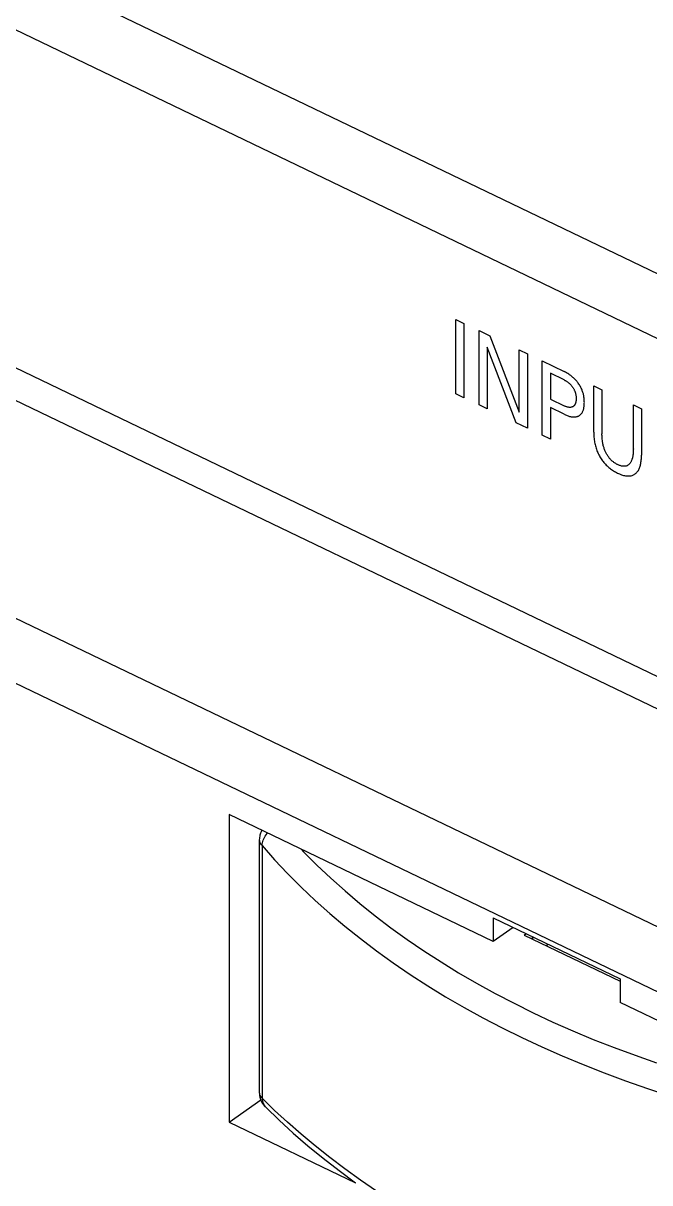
# Model space of a CAD drawing. Extents: x 0 to 420, y 0 to 297.
# Drawn here: x 181.27 to 196.41, y 151.48 to 179.49 of the extents above; entities that cross this region are included whole.
import ezdxf

# ---------------------------------------------------------------- set-up
doc = ezdxf.new("R2010")
doc.units = 0
doc.header["$LTSCALE"] = 23.1
doc.layers.add('40000_ISO', color=7, linetype='CONTINUOUS')

msp = doc.modelspace()

# ---------------------------------------------------------------- linework, layer by layer
at = {"layer": '40000_ISO', "color": 7, "linetype": 'CONTINUOUS'}
for p, q in [((210.729, 166.647), (157.318, 192.32)), ((210.089, 165.387), (156.678, 191.06)), ((210.089, 157.221), (156.678, 182.895)), ((209.769, 156.591), (156.358, 182.265)), ((151.879, 179.159), (205.29, 153.486)), ((151.239, 177.899), (204.65, 152.225)), ((191.722, 170.541), (191.722, 172.337)), ((191.722, 172.337), (191.921, 172.242)), ((191.921, 172.242), (191.921, 170.445)), ((192.285, 170.27), (192.285, 172.066)), ((192.285, 172.066), (192.544, 171.942)), ((192.544, 171.942), (193.254, 170.095)), ((192.483, 171.664), (192.483, 170.175)), ((193.185, 169.838), (192.483, 171.664)), ((193.254, 170.095), (193.254, 171.601)), ((193.254, 171.601), (193.452, 171.506)), ((193.452, 171.506), (193.452, 169.709)), ((193.808, 169.538), (193.808, 171.334)), ((193.808, 171.334), (194.337, 171.08)), ((194.007, 171.035), (194.007, 170.409)), ((194.337, 170.876), (194.007, 171.035)), ((194.356, 171.071), (194.337, 171.08)), ((194.337, 170.876), (194.349, 170.871)), ((194.376, 171.061), (194.356, 171.071)), ((194.395, 171.05), (194.376, 171.061)), ((194.414, 171.039), (194.395, 171.05)), ((194.433, 171.027), (194.414, 171.039)), ((194.452, 171.015), (194.433, 171.027)), ((194.471, 171.002), (194.452, 171.015)), ((194.488, 170.99), (194.471, 171.002)), ((194.505, 170.978), (194.488, 170.99)), ((194.522, 170.965), (194.505, 170.978)), ((194.538, 170.951), (194.522, 170.965)), ((194.554, 170.937), (194.538, 170.951)), ((194.57, 170.922), (194.554, 170.937)), ((194.586, 170.907), (194.57, 170.922)), ((194.601, 170.892), (194.586, 170.907)), ((194.615, 170.877), (194.601, 170.892)), ((194.629, 170.861), (194.615, 170.877)), ((194.349, 170.871), (194.36, 170.865)), ((194.36, 170.865), (194.372, 170.858)), ((194.372, 170.858), (194.384, 170.852)), ((194.384, 170.852), (194.395, 170.845)), ((194.395, 170.845), (194.407, 170.837)), ((194.407, 170.837), (194.418, 170.829)), ((194.418, 170.829), (194.428, 170.822)), ((194.428, 170.822), (194.439, 170.815)), ((194.439, 170.815), (194.449, 170.807)), ((194.449, 170.807), (194.458, 170.799)), ((194.458, 170.799), (194.468, 170.79)), ((194.468, 170.79), (194.478, 170.781)), ((194.478, 170.781), (194.487, 170.772)), ((194.487, 170.772), (194.496, 170.763)), ((194.496, 170.763), (194.505, 170.754)), ((194.505, 170.754), (194.513, 170.745)), ((194.513, 170.745), (194.521, 170.735)), ((194.521, 170.735), (194.529, 170.725)), ((194.529, 170.725), (194.537, 170.715)), ((194.537, 170.715), (194.544, 170.704)), ((194.544, 170.704), (194.552, 170.693)), ((194.552, 170.693), (194.56, 170.681)), ((194.56, 170.681), (194.567, 170.669)), ((194.567, 170.669), (194.574, 170.656)), ((194.574, 170.656), (194.58, 170.644)), ((194.58, 170.644), (194.586, 170.631)), ((194.586, 170.631), (194.592, 170.619)), ((194.592, 170.619), (194.597, 170.607)), ((194.597, 170.607), (194.601, 170.596)), ((194.601, 170.596), (194.605, 170.584)), ((194.643, 170.845), (194.629, 170.861)), ((194.657, 170.829), (194.643, 170.845)), ((194.67, 170.812), (194.657, 170.829)), ((194.682, 170.795), (194.67, 170.812)), ((194.696, 170.775), (194.682, 170.795)), ((194.709, 170.755), (194.696, 170.775)), ((194.721, 170.735), (194.709, 170.755)), ((194.733, 170.715), (194.721, 170.735)), ((194.744, 170.694), (194.733, 170.715)), ((194.754, 170.673), (194.744, 170.694)), ((194.764, 170.653), (194.754, 170.673)), ((194.772, 170.633), (194.764, 170.653)), ((194.779, 170.614), (194.772, 170.633)), ((194.786, 170.595), (194.779, 170.614)), ((194.793, 170.575), (194.786, 170.595)), ((195.055, 169.616), (195.055, 170.735)), ((195.055, 170.735), (195.254, 170.639)), ((195.254, 170.639), (195.254, 169.574)), ((191.921, 170.445), (191.722, 170.541)), ((194.007, 170.409), (194.337, 170.25)), ((194.605, 170.584), (194.609, 170.572)), ((194.609, 170.572), (194.612, 170.56)), ((194.612, 170.56), (194.615, 170.549)), ((194.615, 170.314), (194.612, 170.306)), ((194.615, 170.549), (194.618, 170.537)), ((194.618, 170.324), (194.615, 170.314)), ((194.618, 170.537), (194.62, 170.526)), ((194.62, 170.333), (194.618, 170.324)), ((194.62, 170.526), (194.623, 170.511)), ((194.623, 170.345), (194.62, 170.333)), ((194.623, 170.511), (194.625, 170.496)), ((194.625, 170.358), (194.623, 170.345)), ((194.625, 170.496), (194.627, 170.482)), ((194.627, 170.371), (194.625, 170.358)), ((194.627, 170.482), (194.628, 170.467)), ((194.628, 170.384), (194.627, 170.371)), ((194.628, 170.467), (194.629, 170.453)), ((194.629, 170.398), (194.628, 170.384)), ((194.629, 170.453), (194.63, 170.439)), ((194.63, 170.411), (194.629, 170.398)), ((194.63, 170.439), (194.63, 170.425)), ((194.63, 170.425), (194.63, 170.411)), ((194.798, 170.556), (194.793, 170.575)), ((194.804, 170.537), (194.798, 170.556)), ((194.808, 170.517), (194.804, 170.537)), ((194.812, 170.498), (194.808, 170.517)), ((194.816, 170.477), (194.812, 170.498)), ((194.82, 170.456), (194.816, 170.477)), ((194.823, 170.435), (194.82, 170.456)), ((194.825, 170.414), (194.823, 170.435)), ((194.827, 170.393), (194.825, 170.414)), ((194.828, 170.373), (194.827, 170.393)), ((194.828, 170.352), (194.828, 170.373)), ((194.829, 170.332), (194.828, 170.352)), ((194.828, 170.312), (194.829, 170.332)), ((194.828, 170.292), (194.828, 170.312)), ((192.483, 170.175), (192.285, 170.27)), ((194.007, 170.205), (194.007, 169.442)), ((194.337, 170.046), (194.007, 170.205)), ((194.349, 170.245), (194.337, 170.25)), ((194.337, 170.046), (194.357, 170.037)), ((194.361, 170.239), (194.349, 170.245)), ((194.357, 170.037), (194.376, 170.029)), ((194.372, 170.235), (194.361, 170.239)), ((194.384, 170.23), (194.372, 170.235)), ((194.396, 170.226), (194.384, 170.23)), ((194.407, 170.222), (194.396, 170.226)), ((194.419, 170.219), (194.407, 170.222)), ((194.429, 170.217), (194.419, 170.219)), ((194.439, 170.215), (194.429, 170.217)), ((194.449, 170.213), (194.439, 170.215)), ((194.459, 170.212), (194.449, 170.213)), ((194.469, 170.211), (194.459, 170.212)), ((194.479, 170.211), (194.469, 170.211)), ((194.488, 170.211), (194.479, 170.211)), ((194.497, 170.212), (194.488, 170.211)), ((194.506, 170.213), (194.497, 170.212)), ((194.514, 170.214), (194.506, 170.213)), ((194.522, 170.216), (194.514, 170.214)), ((194.53, 170.219), (194.522, 170.216)), ((194.538, 170.222), (194.53, 170.219)), ((194.545, 170.225), (194.538, 170.222)), ((194.553, 170.229), (194.545, 170.225)), ((194.561, 170.234), (194.553, 170.229)), ((194.568, 170.24), (194.561, 170.234)), ((194.574, 170.246), (194.568, 170.24)), ((194.581, 170.252), (194.574, 170.246)), ((194.587, 170.259), (194.581, 170.252)), ((194.592, 170.266), (194.587, 170.259)), ((194.597, 170.273), (194.592, 170.266)), ((194.601, 170.281), (194.597, 170.273)), ((194.605, 170.289), (194.601, 170.281)), ((194.609, 170.297), (194.605, 170.289)), ((194.612, 170.306), (194.609, 170.297)), ((194.723, 170.026), (194.734, 170.036)), ((194.734, 170.036), (194.745, 170.046)), ((194.745, 170.046), (194.755, 170.057)), ((194.755, 170.057), (194.765, 170.069)), ((194.765, 170.069), (194.773, 170.081)), ((194.773, 170.081), (194.78, 170.093)), ((194.78, 170.093), (194.787, 170.106)), ((194.787, 170.106), (194.793, 170.12)), ((194.793, 170.12), (194.799, 170.134)), ((194.799, 170.134), (194.804, 170.149)), ((194.804, 170.149), (194.809, 170.164)), ((194.809, 170.164), (194.813, 170.179)), ((194.813, 170.179), (194.817, 170.197)), ((194.817, 170.197), (194.82, 170.215)), ((194.82, 170.215), (194.823, 170.234)), ((194.823, 170.234), (194.825, 170.253)), ((194.825, 170.253), (194.827, 170.272)), ((194.827, 170.272), (194.828, 170.292)), ((196.012, 169.21), (196.012, 170.275)), ((196.012, 170.275), (196.209, 170.18)), ((196.209, 170.18), (196.209, 169.061)), ((193.452, 169.709), (193.185, 169.838)), ((194.376, 170.029), (194.396, 170.021)), ((194.396, 170.021), (194.415, 170.013)), ((194.415, 170.013), (194.434, 170.006)), ((194.434, 170.006), (194.454, 170)), ((194.454, 170), (194.473, 169.995)), ((194.473, 169.995), (194.49, 169.991)), ((194.49, 169.991), (194.507, 169.987)), ((194.507, 169.987), (194.524, 169.984)), ((194.524, 169.984), (194.54, 169.982)), ((194.54, 169.982), (194.557, 169.981)), ((194.557, 169.981), (194.573, 169.98)), ((194.573, 169.98), (194.589, 169.98)), ((194.589, 169.98), (194.603, 169.981)), ((194.603, 169.981), (194.618, 169.983)), ((194.618, 169.983), (194.632, 169.986)), ((194.632, 169.986), (194.645, 169.989)), ((194.645, 169.989), (194.659, 169.993)), ((194.659, 169.993), (194.672, 169.998)), ((194.672, 169.998), (194.684, 170.003)), ((194.684, 170.003), (194.698, 170.01)), ((194.698, 170.01), (194.71, 170.018)), ((194.71, 170.018), (194.723, 170.026)), ((194.007, 169.442), (193.808, 169.538)), ((195.055, 169.616), (195.056, 169.586)), ((195.056, 169.586), (195.057, 169.555)), ((195.057, 169.555), (195.058, 169.524)), ((195.058, 169.524), (195.06, 169.493)), ((195.06, 169.493), (195.064, 169.462)), ((195.254, 169.548), (195.254, 169.574)), ((195.255, 169.522), (195.254, 169.548)), ((195.256, 169.495), (195.255, 169.522)), ((195.258, 169.468), (195.256, 169.495)), ((195.064, 169.462), (195.067, 169.43)), ((195.067, 169.43), (195.072, 169.398)), ((195.072, 169.398), (195.077, 169.37)), ((195.077, 169.37), (195.083, 169.342)), ((195.083, 169.342), (195.089, 169.313)), ((195.089, 169.313), (195.096, 169.285)), ((195.096, 169.285), (195.104, 169.256)), ((195.104, 169.256), (195.113, 169.227)), ((195.113, 169.227), (195.122, 169.199)), ((195.122, 169.199), (195.132, 169.172)), ((195.261, 169.441), (195.258, 169.468)), ((195.264, 169.414), (195.261, 169.441)), ((195.267, 169.394), (195.264, 169.414)), ((195.27, 169.373), (195.267, 169.394)), ((195.273, 169.352), (195.27, 169.373)), ((195.277, 169.332), (195.273, 169.352)), ((195.282, 169.311), (195.277, 169.332)), ((195.287, 169.29), (195.282, 169.311)), ((195.293, 169.268), (195.287, 169.29)), ((195.298, 169.25), (195.293, 169.268)), ((195.304, 169.231), (195.298, 169.25)), ((195.31, 169.212), (195.304, 169.231)), ((195.317, 169.193), (195.31, 169.212)), ((195.325, 169.174), (195.317, 169.193)), ((196.012, 169.21), (196.011, 169.184)), ((195.132, 169.172), (195.142, 169.146)), ((195.142, 169.146), (195.154, 169.12)), ((195.154, 169.12), (195.166, 169.094)), ((195.166, 169.094), (195.178, 169.068)), ((195.178, 169.068), (195.192, 169.042)), ((195.192, 169.042), (195.206, 169.017)), ((195.206, 169.017), (195.221, 168.993)), ((195.221, 168.993), (195.236, 168.969)), ((195.236, 168.969), (195.252, 168.946)), ((195.252, 168.946), (195.268, 168.923)), ((195.268, 168.923), (195.285, 168.901)), ((195.332, 169.155), (195.325, 169.174)), ((195.341, 169.136), (195.332, 169.155)), ((195.349, 169.119), (195.341, 169.136)), ((195.357, 169.103), (195.349, 169.119)), ((195.366, 169.086), (195.357, 169.103)), ((195.375, 169.07), (195.366, 169.086)), ((195.385, 169.054), (195.375, 169.07)), ((195.395, 169.038), (195.385, 169.054)), ((195.406, 169.022), (195.395, 169.038)), ((195.417, 169.007), (195.406, 169.022)), ((195.428, 168.993), (195.417, 169.007)), ((195.439, 168.979), (195.428, 168.993)), ((195.451, 168.965), (195.439, 168.979)), ((195.463, 168.952), (195.451, 168.965)), ((195.476, 168.94), (195.463, 168.952)), ((195.488, 168.927), (195.476, 168.94)), ((195.501, 168.916), (195.488, 168.927)), ((195.514, 168.905), (195.501, 168.916)), ((195.962, 168.914), (195.956, 168.901)), ((195.968, 168.927), (195.962, 168.914)), ((195.974, 168.941), (195.968, 168.927)), ((195.979, 168.956), (195.974, 168.941)), ((195.984, 168.973), (195.979, 168.956)), ((195.989, 168.989), (195.984, 168.973)), ((195.993, 169.006), (195.989, 168.989)), ((195.996, 169.023), (195.993, 169.006)), ((195.999, 169.041), (195.996, 169.023)), ((196.002, 169.059), (195.999, 169.041)), ((196.005, 169.083), (196.002, 169.059)), ((196.008, 169.108), (196.005, 169.083)), ((196.009, 169.133), (196.008, 169.108)), ((196.011, 169.158), (196.009, 169.133)), ((196.011, 169.184), (196.011, 169.158)), ((196.197, 168.887), (196.201, 168.915)), ((196.201, 168.915), (196.204, 168.943)), ((196.204, 168.943), (196.207, 168.972)), ((196.207, 168.972), (196.208, 169.002)), ((196.208, 169.002), (196.209, 169.031)), ((196.209, 169.031), (196.209, 169.061)), ((195.285, 168.901), (195.303, 168.879)), ((195.303, 168.879), (195.321, 168.858)), ((195.321, 168.858), (195.34, 168.837)), ((195.34, 168.837), (195.359, 168.817)), ((195.359, 168.817), (195.379, 168.798)), ((195.379, 168.798), (195.4, 168.779)), ((195.4, 168.779), (195.421, 168.761)), ((195.421, 168.761), (195.442, 168.744)), ((195.442, 168.744), (195.463, 168.728)), ((195.463, 168.728), (195.487, 168.711)), ((195.487, 168.711), (195.511, 168.694)), ((195.511, 168.694), (195.535, 168.679)), ((195.529, 168.893), (195.514, 168.905)), ((195.543, 168.882), (195.529, 168.893)), ((195.535, 168.679), (195.559, 168.664)), ((195.558, 168.872), (195.543, 168.882)), ((195.573, 168.862), (195.558, 168.872)), ((195.559, 168.664), (195.583, 168.651)), ((195.588, 168.853), (195.573, 168.862)), ((195.583, 168.651), (195.608, 168.638)), ((195.603, 168.844), (195.588, 168.853)), ((195.618, 168.836), (195.603, 168.844)), ((195.608, 168.638), (195.632, 168.626)), ((195.633, 168.829), (195.618, 168.836)), ((195.649, 168.822), (195.633, 168.829)), ((195.664, 168.815), (195.649, 168.822)), ((195.679, 168.809), (195.664, 168.815)), ((195.694, 168.804), (195.679, 168.809)), ((195.709, 168.799), (195.694, 168.804)), ((195.724, 168.795), (195.709, 168.799)), ((195.738, 168.792), (195.724, 168.795)), ((195.753, 168.79), (195.738, 168.792)), ((195.766, 168.788), (195.753, 168.79)), ((195.779, 168.788), (195.766, 168.788)), ((195.792, 168.788), (195.779, 168.788)), ((195.804, 168.788), (195.792, 168.788)), ((195.816, 168.79), (195.804, 168.788)), ((195.828, 168.792), (195.816, 168.79)), ((195.839, 168.795), (195.828, 168.792)), ((195.851, 168.799), (195.839, 168.795)), ((195.862, 168.803), (195.851, 168.799)), ((195.872, 168.809), (195.862, 168.803)), ((195.882, 168.815), (195.872, 168.809)), ((195.892, 168.822), (195.882, 168.815)), ((195.901, 168.829), (195.892, 168.822)), ((195.91, 168.837), (195.901, 168.829)), ((195.918, 168.846), (195.91, 168.837)), ((195.926, 168.855), (195.918, 168.846)), ((195.934, 168.866), (195.926, 168.855)), ((195.942, 168.877), (195.934, 168.866)), ((195.949, 168.889), (195.942, 168.877)), ((195.956, 168.901), (195.949, 168.889)), ((196.073, 168.619), (196.086, 168.632)), ((196.086, 168.632), (196.099, 168.645)), ((196.099, 168.645), (196.111, 168.66)), ((196.111, 168.66), (196.122, 168.675)), ((196.122, 168.675), (196.133, 168.691)), ((196.133, 168.691), (196.142, 168.708)), ((196.142, 168.708), (196.152, 168.728)), ((196.152, 168.728), (196.161, 168.748)), ((196.161, 168.748), (196.169, 168.769)), ((196.169, 168.769), (196.176, 168.791)), ((196.176, 168.791), (196.182, 168.813)), ((196.182, 168.813), (196.188, 168.836)), ((196.188, 168.836), (196.193, 168.86)), ((196.193, 168.86), (196.197, 168.887)), ((195.632, 168.626), (195.657, 168.614)), ((195.657, 168.614), (195.681, 168.604)), ((195.681, 168.604), (195.706, 168.594)), ((195.706, 168.594), (195.73, 168.585)), ((195.73, 168.585), (195.754, 168.577)), ((195.754, 168.577), (195.778, 168.57)), ((195.778, 168.57), (195.802, 168.565)), ((195.802, 168.565), (195.823, 168.561)), ((195.823, 168.561), (195.844, 168.558)), ((195.844, 168.558), (195.865, 168.556)), ((195.865, 168.556), (195.885, 168.555)), ((195.885, 168.555), (195.905, 168.555)), ((195.905, 168.555), (195.925, 168.556)), ((195.925, 168.556), (195.944, 168.559)), ((195.944, 168.559), (195.962, 168.562)), ((195.962, 168.562), (195.98, 168.567)), ((195.98, 168.567), (195.997, 168.573)), ((195.997, 168.573), (196.013, 168.58)), ((196.013, 168.58), (196.029, 168.588)), ((196.029, 168.588), (196.044, 168.597)), ((196.044, 168.597), (196.059, 168.607)), ((196.059, 168.607), (196.073, 168.619)), ((186.245, 160.379), (186.245, 152.948)), ((192.623, 157.313), (186.245, 160.379)), ((187.016, 159.938), (187.026, 159.964)), ((187.026, 159.964), (187.038, 159.989)), ((187.038, 159.989), (187.042, 159.995)), ((186.984, 159.762), (186.985, 159.794)), ((186.984, 159.757), (186.984, 159.762)), ((186.984, 153.659), (186.984, 159.762)), ((186.986, 159.734), (186.984, 159.757)), ((186.985, 159.794), (186.988, 159.825)), ((186.992, 159.712), (186.986, 159.734)), ((186.988, 159.825), (186.993, 159.855)), ((187, 159.689), (186.992, 159.712)), ((186.993, 159.855), (186.999, 159.884)), ((186.999, 159.884), (187.007, 159.912)), ((187.012, 159.667), (187, 159.689)), ((187.007, 159.912), (187.016, 159.938)), ((187.026, 159.646), (187.012, 159.667)), ((187.046, 159.658), (187.051, 159.691)), ((187.051, 159.691), (187.059, 159.724)), ((187.059, 159.724), (187.07, 159.758)), ((187.07, 159.758), (187.083, 159.791)), ((187.083, 159.791), (187.099, 159.825)), ((187.099, 159.825), (187.118, 159.858)), ((187.118, 159.858), (187.139, 159.89)), ((187.139, 159.89), (187.162, 159.922)), ((187.162, 159.922), (187.171, 159.933)), ((187.043, 159.626), (187.026, 159.646)), ((187.043, 159.626), (187.046, 159.658)), ((187.043, 159.626), (187.043, 153.523)), ((187.043, 159.626), (187.345, 159.286)), ((187.986, 159.541), (188.047, 159.477)), ((188.047, 159.477), (188.368, 159.156)), ((187.345, 159.286), (187.66, 158.953)), ((188.368, 159.156), (188.701, 158.84)), ((187.66, 158.953), (187.987, 158.625)), ((188.701, 158.84), (189.047, 158.531)), ((187.987, 158.625), (188.327, 158.304)), ((188.327, 158.304), (188.68, 157.989)), ((189.047, 158.531), (189.405, 158.228)), ((188.68, 157.989), (189.045, 157.68)), ((189.405, 158.228), (189.775, 157.932)), ((189.775, 157.932), (190.156, 157.642)), ((192.623, 157.884), (192.623, 157.313)), ((192.623, 157.884), (195.697, 156.406)), ((189.045, 157.68), (189.422, 157.379)), ((190.156, 157.642), (190.548, 157.359)), ((193.11, 157.65), (192.623, 157.313)), ((193.378, 157.464), (193.421, 157.501)), ((193.378, 157.464), (195.697, 156.35)), ((193.57, 157.429), (193.57, 157.385)), ((189.422, 157.379), (189.81, 157.084)), ((190.548, 157.359), (190.952, 157.084)), ((193.57, 157.385), (193.608, 157.411)), ((193.907, 157.21), (193.956, 157.244)), ((189.81, 157.084), (190.21, 156.796)), ((190.952, 157.084), (191.366, 156.815)), ((190.21, 156.796), (190.622, 156.515)), ((191.366, 156.815), (191.792, 156.554)), ((190.622, 156.515), (191.045, 156.241)), ((191.792, 156.554), (192.227, 156.301)), ((195.697, 156.406), (195.697, 155.835)), ((191.045, 156.241), (191.478, 155.975)), ((192.227, 156.301), (192.673, 156.055)), ((192.673, 156.055), (193.129, 155.817)), ((191.478, 155.975), (191.922, 155.717)), ((193.129, 155.817), (193.594, 155.587)), ((202.076, 152.769), (195.697, 155.835)), ((191.922, 155.717), (192.377, 155.467)), ((192.377, 155.467), (192.841, 155.224)), ((193.594, 155.587), (194.069, 155.365)), ((192.841, 155.224), (193.316, 154.99)), ((194.069, 155.365), (194.553, 155.152)), ((193.316, 154.99), (193.8, 154.763)), ((194.553, 155.152), (195.045, 154.946)), ((195.045, 154.946), (195.546, 154.749)), ((193.8, 154.763), (194.293, 154.545)), ((195.546, 154.749), (196.056, 154.561)), ((194.293, 154.545), (194.796, 154.336)), ((196.056, 154.561), (196.573, 154.382)), ((194.796, 154.336), (195.307, 154.135)), ((195.307, 154.135), (195.826, 153.943)), ((195.826, 153.943), (196.354, 153.76)), ((186.985, 153.625), (186.984, 153.659)), ((186.984, 153.654), (186.984, 153.659)), ((186.986, 153.631), (186.984, 153.654)), ((186.989, 153.588), (186.985, 153.625)), ((186.992, 153.609), (186.986, 153.631)), ((186.997, 153.548), (186.989, 153.588)), ((187, 153.586), (186.992, 153.609)), ((187.007, 153.508), (186.997, 153.548)), ((187.012, 153.565), (187, 153.586)), ((187.022, 153.469), (187.007, 153.508)), ((187.026, 153.543), (187.012, 153.565)), ((187.043, 153.523), (187.026, 153.543)), ((187.043, 153.523), (187.046, 153.489)), ((187.345, 153.231), (187.043, 153.523)), ((196.354, 153.76), (196.889, 153.585)), ((186.245, 152.948), (187.016, 153.483)), ((187.039, 153.431), (187.022, 153.469)), ((187.059, 153.395), (187.039, 153.431)), ((187.046, 153.489), (187.051, 153.457)), ((187.051, 153.457), (187.059, 153.426)), ((187.059, 153.426), (187.07, 153.397)), ((187.082, 153.361), (187.059, 153.395)), ((187.07, 153.397), (187.083, 153.369)), ((187.108, 153.33), (187.082, 153.361)), ((187.083, 153.369), (187.099, 153.343)), ((187.099, 153.343), (187.118, 153.319)), ((187.132, 153.304), (187.108, 153.33)), ((187.132, 153.304), (187.456, 152.992)), ((187.66, 152.943), (187.345, 153.231)), ((186.245, 152.948), (189.297, 151.481)), ((187.456, 152.992), (187.797, 152.681)), ((187.987, 152.657), (187.66, 152.943)), ((187.797, 152.681), (188.152, 152.375)), ((188.327, 152.375), (187.987, 152.657)), ((188.152, 152.375), (188.52, 152.072)), ((188.68, 152.095), (188.327, 152.375)), ((188.52, 152.072), (188.903, 151.774)), ((189.045, 151.82), (188.68, 152.095)), ((188.903, 151.774), (189.299, 151.48)), ((189.422, 151.547), (189.045, 151.82)), ((189.81, 151.279), (189.422, 151.547))]:
    msp.add_line(p, q, dxfattribs=at)

doc.saveas('drawing.dxf')
